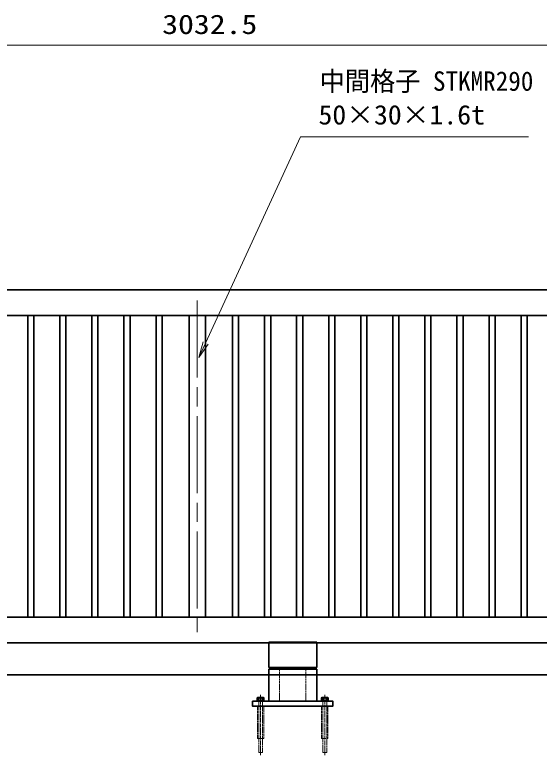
# Model space of a CAD drawing. Units: millimetres at full size; details may follow other scales. Extents: x -5940 to 5940, y -4200 to 4200.
# Drawn here: x -2596 to -960, y -1749 to 559 of the extents above; entities that cross this region are included whole.
import ezdxf
from ezdxf.enums import TextEntityAlignment as Align

# ---------------------------------------------------------------- set-up
doc = ezdxf.new("R2010")
doc.units = ezdxf.units.MM
doc.header["$LTSCALE"] = 20
doc.linetypes.add('DASHED', pattern=[7.5, 6, -1.5])
doc.linetypes.add('USER1', pattern=[18, 12, -1.5, 3, -1.5])
for name, color, linetype, lineweight in [('0-1_軸線', 200, 'USER1', 15), ('0-2_外形線', 7, 'Continuous', 35), ('0-3_寸法線', 4, 'Continuous', 18), ('0-4_0', 7, 'Continuous', 18), ('0-9_細線', 2, 'Continuous', 35), ('0-A_隠れ線', 140, 'DASHED', 18)]:
    doc.layers.add(name, color=color, linetype=linetype, lineweight=lineweight)
doc.styles.add('ＭＳ ゴシック', font='')
doc.styles.get('ＭＳ ゴシック').set_extended_font_data('MS Gothic')

# ---------------------------------------------------------------- blocks, each defined once
blk = doc.blocks.new('PROFSP005ACXU6')
at = {"layer": '0-2_外形線'}
for p, q in [((12, 166), (12, 0)), ((199.9, 103.9), (12, 103.9)), ((12, -166), (12, 0)), ((216, 0), (216, 180)), ((199.9, -103.9), (12, -103.9))]:
    blk.add_line(p, q, dxfattribs=at)
for points in [[(108, 207.8), (12, 207.8), (12, 166), (0, 166), (0, 0)], [(108, -207.8), (12, -207.8), (12, -166), (0, -166), (0, 0)], [(216, 180), (199.9, 207.8), (108, 207.8)], [(216, 0), (216, -180), (199.9, -207.8), (108, -207.8)]]:
    blk.add_lwpolyline(points, dxfattribs=at)
for centre, radius, start, end in [((124, 155.9), 92, 325.61587, 34.38413), ((-127.9, 0), 343.9, 342.41211, 17.58789), ((124, -155.9), 92, 325.61587, 34.38413)]:
    blk.add_arc(centre, radius, start, end, dxfattribs=at)
blk = doc.blocks.new('A$C7A822601')
at = {"layer": '0-4_0', "rotation": 90}
blk.add_blockref('PROFSP005ACXU6', (0, 0), dxfattribs=at)
blk = doc.blocks.new('A$C6D307EEA')
at = {"layer": '0-1_軸線'}
for p, q in [((-25323.8, 755.6), (-25323.8, -3002)), ((-21323.8, 755.6), (-21323.8, -3002))]:
    blk.add_line(p, q, dxfattribs=at)
at = {"layer": '0-2_外形線'}
for p, q in [((-24823.8, 4048.8), (-24823.8, 2468.8)), ((-24823.8, 4048.8), (-21823.8, 4048.8)), ((-21823.8, 4048.8), (-21823.8, 2468.8)), ((-21823.8, 2468.8), (-24823.8, 2468.8)), ((-21823.8, 2368.8), (-24823.8, 2368.8)), ((-24823.8, 2368.8), (-24823.8, 368.8)), ((-21823.8, 2368.8), (-21823.8, 368.8))]:
    blk.add_line(p, q, dxfattribs=at)
blk.add_lwpolyline([(-25823.8, 368.8), (-20823.8, 368.8), (-20823.8, 48.8), (-25823.8, 48.8)], close=True, dxfattribs=at)
at = {"layer": '0-9_細線'}
for p, q in [((-24149.8, 2468.8), (-24149.8, 2368.8)), ((-22497.8, 2468.8), (-22497.8, 2368.8))]:
    blk.add_line(p, q, dxfattribs=at)
at = {"layer": '0-A_隠れ線'}
for p, q in [((-24149.8, 2368.8), (-24149.8, 368.8)), ((-22497.8, 2368.8), (-22497.8, 368.8)), ((-25443.8, 368.8), (-25443.8, 48.8)), ((-25443.8, 48.8), (-25443.8, -2831.2)), ((-25203.8, 368.8), (-25203.8, 48.8)), ((-25203.8, -2831.2), (-25203.8, 48.8)), ((-21523.8, 48.8), (-21523.8, -1951.2)), ((-21443.8, 368.8), (-21443.8, 48.8)), ((-21203.8, 368.8), (-21203.8, 48.8)), ((-21203.8, -2831.2), (-21203.8, 48.8)), ((-21123.8, -1951.2), (-21123.8, 48.8)), ((-21523.8, -1951.2), (-21123.8, -1951.2)), ((-25443.8, -2831.2), (-25203.8, -2831.2))]:
    blk.add_line(p, q, dxfattribs=at)
for points in [[(-25523.8, 48.8), (-25523.8, -1951.2), (-25123.8, -1951.2), (-25123.8, 48.8)], [(-21443.8, 48.8), (-21443.8, -2831.2), (-21203.8, -2831.2)]]:
    blk.add_lwpolyline(points, dxfattribs=at)
at = {"layer": '0-9_細線'}
for p in [(-25323.8, 368.8), (-21323.8, 368.8)]:
    blk.add_blockref('A$C7A822601', p, dxfattribs=at)
blk = doc.blocks.new('S43')
at = {"layer": '0-3_寸法線'}
for points in [[(-17267492.2, 54995309.2), (-17281712.2, 54995309.2), (-17287637.4, 54982442.7), (-17288055.7, 54981534.4)], [(-17287788.8, 54982512.4), (-17288055.7, 54981534.4), (-17287486, 54982373)]]:
    blk.add_lwpolyline(points, dxfattribs=at)
at = {"layer": '0-3_寸法線', "color": 254, "style": 'ＭＳ ゴシック'}
for s, width, p in [('中間格子 STKMR290', 0.95, (-17280519.4, 54997806)), ('50×30×1.6t', 1.05, (-17280596.2, 54995706))]:
    blk.add_text(s, height=1212, dxfattribs=dict(at, width=width)).set_placement(p, align=Align.BOTTOM_LEFT)

msp = doc.modelspace()

# ---------------------------------------------------------------- linework, layer by layer
at = {"layer": '0-1_軸線'}
msp.add_line((-2026.72, -332.17), (-2026.72, -1366.17), dxfattribs=at)
at = {"layer": '0-2_外形線'}
for p, q in [((-3520.47, -299.17), (-487.97, -299.17)), ((-3440.47, -379.17), (-612.97, -379.17)), ((-612.97, -1319.17), (-3440.47, -1319.17)), ((-487.97, -1399.17), (-3520.47, -1399.17)), ((-3887.97, -1499.17), (-237.97, -1499.17))]:
    msp.add_line(p, q, dxfattribs=at)
for points in [[(-2555.6, -1319.17), (-2536.6, -1319.17), (-2536.6, -379.17), (-2555.6, -379.17)], [(-2455.6, -1319.17), (-2436.6, -1319.17), (-2436.6, -379.17), (-2455.6, -379.17)], [(-2355.6, -1319.17), (-2336.6, -1319.17), (-2336.6, -379.17), (-2355.6, -379.17)], [(-2255.6, -1319.17), (-2236.6, -1319.17), (-2236.6, -379.17), (-2255.6, -379.17)], [(-2155.6, -1319.17), (-2136.6, -1319.17), (-2136.6, -379.17), (-2155.6, -379.17)], [(-2051.72, -1319.17), (-2001.72, -1319.17), (-2001.72, -379.17), (-2051.72, -379.17)], [(-1897.85, -1319.17), (-1916.85, -1319.17), (-1916.85, -379.17), (-1897.85, -379.17)], [(-1797.85, -1319.17), (-1816.85, -1319.17), (-1816.85, -379.17), (-1797.85, -379.17)], [(-1697.85, -1319.17), (-1716.85, -1319.17), (-1716.85, -379.17), (-1697.85, -379.17)], [(-1597.85, -1319.17), (-1616.85, -1319.17), (-1616.85, -379.17), (-1597.85, -379.17)], [(-1497.85, -1319.17), (-1516.85, -1319.17), (-1516.85, -379.17), (-1497.85, -379.17)], [(-1397.85, -1319.17), (-1416.85, -1319.17), (-1416.85, -379.17), (-1397.85, -379.17)], [(-1297.85, -1319.17), (-1316.85, -1319.17), (-1316.85, -379.17), (-1297.85, -379.17)], [(-1216.85, -1319.17), (-1197.85, -1319.17), (-1197.85, -379.17), (-1216.85, -379.17)], [(-1116.85, -1319.17), (-1097.85, -1319.17), (-1097.85, -379.17), (-1116.85, -379.17)], [(-1016.85, -1319.17), (-997.85, -1319.17), (-997.85, -379.17), (-1016.85, -379.17)]]:
    msp.add_lwpolyline(points, close=True, dxfattribs=at)
at = {"layer": '0-3_寸法線'}
msp.add_line((-3520.47, 464.2), (-487.97, 464.2), dxfattribs=at)

# ---------------------------------------------------------------- block references
at = {"layer": '0-2_外形線', "xscale": 0.05, "yscale": 0.05}
msp.add_blockref('A$C6D307EEA', (-562.97, -1599.17), dxfattribs=at)
at = {"layer": '0-3_寸法線', "xscale": 0.05, "yscale": 0.05}
msp.add_blockref('S43', (862381.01, -2749586.79), dxfattribs=at)

# ---------------------------------------------------------------- texts
at = {"layer": '0-3_寸法線', "color": 254, "style": 'ＭＳ ゴシック', "width": 1.2}
msp.add_text('3032.5', height=60.56, dxfattribs=at).set_placement((-2136.22, 480.54), align=Align.BOTTOM_LEFT)

doc.saveas('drawing.dxf')
